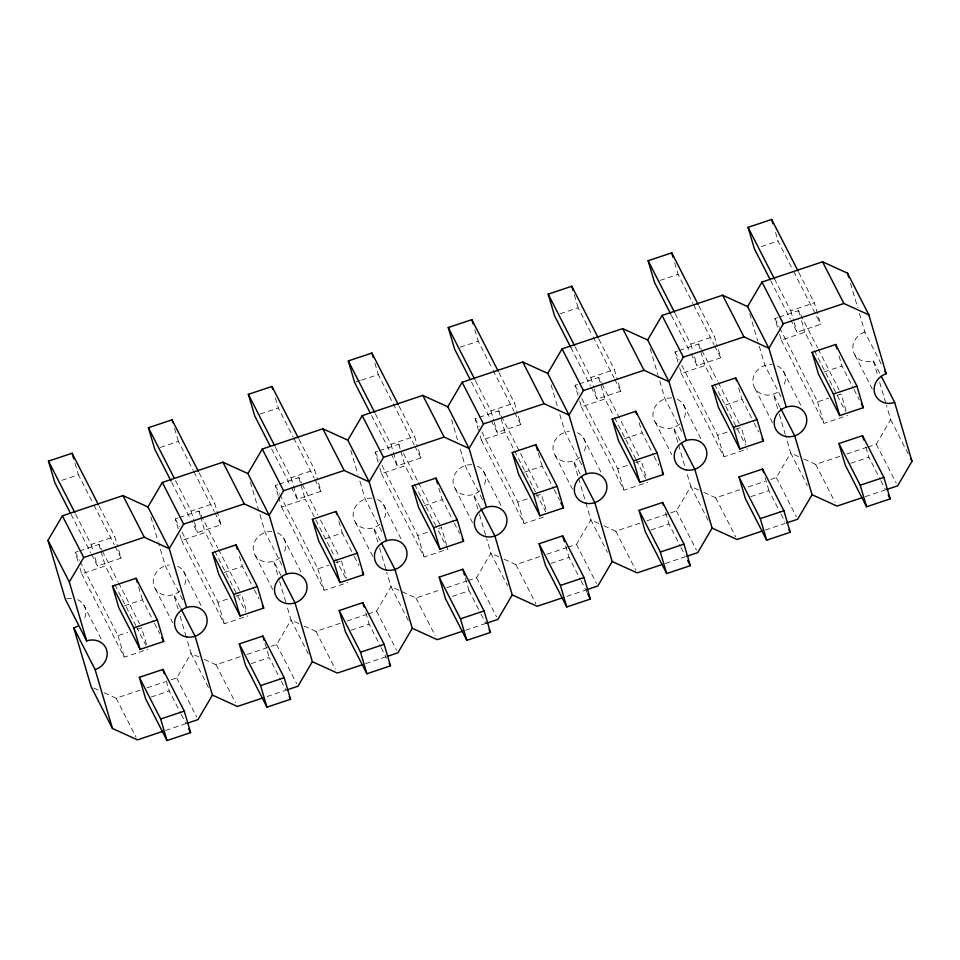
<?xml version="1.0" encoding="UTF-8"?>
<svg xmlns="http://www.w3.org/2000/svg" width="960" height="960" viewBox="0 0 960 960"><rect width="100%" height="100%" fill="white"/><g stroke="black" fill="none" stroke-linecap="round" stroke-linejoin="round"><path stroke-width="0.72" stroke-dasharray="4.8 3.6" d="M171.06 679.824L176.7 677.94L191.088 653.412L186.852 639.06M247.044 654.432L276.636 644.544L291.024 620.016L286.8 605.664M368.124 613.968L376.584 611.148L390.972 586.62L386.736 572.268M468.072 580.572L476.52 577.74L490.908 553.224L486.684 538.872M568.008 547.176L576.468 544.344L590.856 519.828L585.78 502.596M646.812 520.836L676.404 510.948L690.792 486.432L686.556 472.068M770.712 479.436L776.352 477.552L790.728 453.036L785.652 435.804M867.828 446.988L876.288 444.156L890.676 419.64L886.44 405.276M61.776 480.348L78.432 474.78L93.336 503.88M160.32 447.408L178.38 441.384L193.272 470.484M260.268 414.012L278.316 407.976L293.208 437.088M356.04 382.008L360.204 380.616M361.596 380.148L378.264 374.58L414.144 444.708M460.152 347.22L478.2 341.184L492.42 368.976M560.088 313.824L578.136 307.788L592.356 335.58M660.024 280.428L678.084 274.392L692.976 303.504M761.364 246.564L778.02 240.996L792.912 270.108M75.564 514.044L91.14 544.476L114.744 536.592L117.708 546.636M175.5 480.648L191.076 511.08L214.68 503.196L221.028 524.736L197.424 532.62L191.328 520.716M275.448 447.252L291.024 477.684L314.628 469.8L317.592 479.844M375.384 413.856L390.96 444.288L414.564 436.404L417.528 446.448M475.332 380.46L490.896 410.892L514.512 403.008L517.464 413.052M575.268 347.064L590.844 377.496L614.448 369.6L617.412 379.656M675.216 313.668L690.78 344.1L714.396 336.204L717.348 346.26M774.48 278.952L790.728 310.704L814.332 302.808L820.68 324.348L797.064 332.232L790.98 320.328M77.88 560.916L75.348 552.3L78.12 551.376M79.512 550.908L98.952 544.416L101.664 549.708M178.248 528.948L175.284 518.904L178.068 517.98M179.448 517.512L198.888 511.008L217.848 548.064M278.184 495.552L275.22 485.508L278.004 484.572M279.396 484.116L298.836 477.612L301.536 482.904M378.132 462.156L375.168 452.112L377.94 451.176M379.332 450.72L398.772 444.216L400.8 448.188M478.488 430.2L475.104 418.716L477.888 417.78M479.268 417.324L498.72 410.82L500.748 414.792M578.004 395.364L575.052 385.32L577.824 384.384M579.216 383.928L598.656 377.424L601.368 382.716M677.952 361.968L674.988 351.912L677.772 350.988M679.152 350.52L698.592 344.028L701.304 349.32M777.468 327.132L774.936 318.516L777.708 317.592M779.1 317.124L798.54 310.632L817.5 347.676M91.392 554.112L97.476 566.016L121.092 558.132L118.128 548.076M291.276 487.32L297.36 499.224L320.976 491.328L318.012 481.284M391.212 453.924L397.308 465.828L420.912 457.932L417.948 447.888M491.148 420.516L497.244 432.432L520.848 424.536L517.896 414.492M591.096 387.12L597.192 399.036L620.796 391.14L617.832 381.096M691.032 353.724L697.128 365.64L720.732 357.744L717.78 347.7M79.992 568.092L81.684 573.84L105.3 565.944L114.096 583.152M179.94 534.696L181.632 540.444L205.236 532.548L214.044 549.744M278.604 496.992L281.568 507.036L305.184 499.152L334.968 557.364M379.824 467.904L381.516 473.64L405.12 465.756L413.916 482.952M480.18 435.936L481.452 440.244L505.056 432.36L513.864 449.556M579.696 401.112L581.388 406.848L605.004 398.964L613.8 416.16M679.644 367.716L681.336 373.452L704.94 365.568L713.748 382.764M779.58 334.308L781.272 340.056L804.888 332.172L813.684 349.368M124.368 605.832L142.416 599.808L153.744 621.948M224.304 572.436L242.352 566.412L253.692 588.552M325.632 538.584L342.3 533.004L353.628 555.156M424.188 505.644L442.236 499.608L453.564 521.748M524.124 472.248L542.184 466.212L553.512 488.352M624.072 438.852L642.12 432.816L653.448 454.956M725.4 404.988L742.056 399.42L753.396 421.56M823.944 372.06L842.004 366.024L853.332 388.164M80.088 561.564L117.996 635.652L127.716 632.4M137.436 629.16L141.6 627.768L146.676 644.988M182.052 532.128L217.944 602.256L229.044 598.548M235.992 596.22L241.548 594.36L246.624 611.592M279.96 494.772L317.88 568.86L328.992 565.14M335.928 562.824L340.104 561.432M381.936 465.336L417.816 535.464L428.928 531.744M438.648 528.504L441.432 527.568L446.508 544.8M481.872 431.94L517.764 502.068L527.484 498.816M535.812 496.032L541.368 494.172L546.444 511.404M581.82 398.544L617.7 468.672L628.812 464.952M635.76 462.636L641.304 460.776L646.38 478.008M681.756 365.148L717.648 435.264L728.748 431.556M735.696 429.24L741.252 427.38L746.328 444.612M779.664 327.78L817.584 401.868L828.696 398.16M837.024 395.376L841.188 393.984L846.264 411.216M81.684 573.84L124.344 657.192L147.948 649.296M181.632 540.444L224.28 623.796L247.896 615.9M281.568 507.036L324.228 590.4L347.832 582.504M381.516 473.64L424.164 556.992L447.768 549.108L436.26 526.62M481.452 440.244L524.1 523.596L546.324 516.18M581.388 406.848L624.048 490.2L647.652 482.316M681.336 373.452L723.984 456.804L747.6 448.92M781.272 340.056L823.932 423.408L847.536 415.524M104.28 692.796L116.112 698.184L140.064 690.18M147.108 687.828L165.432 681.708M204.228 659.4L216.048 664.788L241.416 656.316M304.164 626.004L315.984 631.392L341.352 622.92M346.992 621.036L366.72 614.436M408.3 620.484L390.972 586.62L415.932 597.996L439.884 589.992M446.928 587.64L466.656 581.04M504.048 559.212L515.868 564.6L539.832 556.596M546.876 554.232L566.604 547.644M603.984 525.816L615.816 531.204L641.172 522.72M703.932 492.42L715.752 497.808L739.704 489.804M748.164 486.972L765.072 481.32M803.868 459.024L815.688 464.412L841.056 455.928M846.696 454.044L866.424 447.456M151.224 697.008L169.272 690.972L180.612 713.112M251.16 663.612L269.22 657.576L280.548 679.716M351.108 630.216L369.156 624.18L380.484 646.32M452.436 596.352L469.104 590.784L480.432 612.924M550.992 563.424L569.04 557.388L580.368 579.528M650.928 530.028L668.976 523.992L680.316 546.132M750.864 496.62L768.924 490.596L780.252 512.736M850.812 463.224L868.86 457.2L880.188 479.34M165.612 730.44L185.34 723.852M266.964 696.576L285.288 690.456M365.496 663.648L386.64 656.592M465.444 630.252L486.576 623.184M566.784 596.388L585.108 590.268M665.316 563.46L685.044 556.86M765.264 530.064L784.992 523.464M865.2 496.668L884.928 490.068M798.612 456.624L790.728 453.036L807.396 485.592M698.676 490.02L690.792 486.432L708.12 520.296M598.728 523.416L590.856 519.828L607.512 552.384M498.792 556.812L490.908 553.224L507.576 585.78M298.908 623.604L291.024 620.016L308.352 653.88M198.972 657.012L191.088 653.412L209.076 688.584M93.768 688.008L99.024 690.408M859.368 313.392L864.876 332.052L882.204 365.916M864.876 332.052A16.644 14.916 -27.1 0 0 853.356 351.672A16.644 14.916 -27.1 0 0 873.336 360.768L879.996 373.788M890.676 419.64L908.664 454.8M854.988 355.212L872.316 389.064M798.756 272.376L814.332 302.808M793.596 271.428L820.68 324.348M854.004 389.472L859.332 399.888M876.288 444.156L896.28 483.228M818.172 348.996L839.16 390.012M814.356 350.688L845.508 411.552M880.86 480.636L885.528 489.756M770.664 280.644L790.296 319.008M774.936 318.516L778.992 326.46M783.264 371.016L801.264 406.176M815.688 464.412L835.02 502.176M780.924 396.708L764.928 365.448L758.16 342.48M780.048 407.196L773.388 394.164L777.624 408.528M755.052 388.608L773.052 423.768M698.82 305.784L714.396 336.204M693.648 304.824L713.964 344.52M714.636 345.84L720.732 357.744M754.056 422.868L758.724 431.976M776.352 477.552L796.344 516.624M701.988 350.64L717.552 381.072M718.236 382.392L739.224 423.408M714.42 384.084L745.56 444.948M780.924 514.032L784.92 521.856M671.4 315.36L690.36 352.404M674.988 351.912L679.056 359.856M683.328 404.412L701.988 440.88M715.752 497.808L735.744 536.88M681.648 431.412L664.992 398.844L658.224 375.876M680.112 440.592L673.452 427.56L678.096 443.352M655.116 422.004L671.772 454.56M598.872 339.18L614.448 369.6M593.04 336.9L614.028 377.916M614.7 379.236L620.796 391.14M654.12 456.264L658.788 465.384M676.404 510.948L696.396 550.02M602.04 384.036L639.276 456.804M614.484 417.48L635.472 458.496M636.144 459.828L645.624 478.344M680.976 547.428L684.972 555.252M570.78 347.436L590.412 385.8M575.052 385.32L579.108 393.252M583.38 437.808L602.052 474.276M615.816 531.204L635.808 570.276M581.712 464.808L565.044 432.24L558.276 409.272M580.176 473.988L573.504 460.956L578.16 476.76M555.168 455.4L572.496 489.264M498.936 372.576L514.512 403.008M493.092 370.296L514.08 411.312M514.764 412.632L520.848 424.536M554.172 489.66L559.512 500.076M576.468 544.344L596.46 583.416M501.42 416.112L539.34 490.2M514.536 450.876L535.524 491.892M536.208 493.224L545.688 511.74M581.04 580.824L587.04 592.548M471.516 382.152L490.476 419.196M475.104 418.716L479.172 426.648M483.444 471.204L501.444 506.364M515.868 564.6L535.86 603.672M482.436 499.5L465.108 465.648L459.612 446.976M480.228 507.384L473.568 494.352L479.064 513.024M455.232 488.796L472.56 522.66M399 405.972L414.564 436.404M414.816 446.028L420.912 457.932M454.236 523.056L459.564 533.472M476.52 577.74L496.512 616.812M403.512 453.48L417.732 481.26M418.404 482.592L441.432 527.568M414.6 484.284L435.588 525.288M481.092 614.232L485.76 623.34M371.58 415.548L390.528 452.592M375.168 452.112L379.224 460.044M383.508 504.6L401.496 539.76M415.932 597.996L435.252 635.76M381.828 531.6L365.16 499.044L359.664 480.372M380.292 540.78L373.62 527.76L377.856 542.112M355.284 522.192L373.284 557.352M299.052 439.368L314.628 469.8M293.892 438.408L314.196 478.104M314.88 479.424L320.976 491.328M354.3 556.452L358.956 565.572M376.584 611.148L396.576 650.22M302.22 484.236L317.796 514.656M320.496 519.948L339.456 557.004M335.64 558.696L345.804 578.532M381.156 647.628L386.484 658.044M271.632 448.944L290.592 485.988M275.22 485.508L279.288 493.44M283.56 537.996L301.56 573.168M315.984 631.392L335.316 669.156M281.892 564.996L265.224 532.44L258.876 510.9M281.016 575.472L273.684 561.156L279.18 579.816M255.348 555.588L272.676 589.452M199.116 472.764L214.68 503.196M193.944 471.804L214.26 511.5M214.932 512.82L221.028 524.736M254.352 589.848L259.02 598.968M276.636 644.544L296.64 683.616M218.532 549.384L239.52 590.4M214.716 551.076L245.856 611.928M281.22 681.024L285.876 690.132M171.696 482.34L190.656 519.384M175.284 518.904L179.352 526.836M183.624 571.392L201.612 606.564M182.616 599.7L165.288 565.836L158.52 542.856M216.048 664.788L235.38 702.552M180.408 607.572L173.748 594.552L177.972 608.904M155.412 588.984L172.74 622.848M99.168 506.16L114.744 536.592M94.008 505.2L114.324 544.896M114.996 546.216L121.092 558.132M154.416 623.244L159.744 633.66M176.7 677.94L196.692 717.012M102.336 551.028L117.912 581.46M118.584 582.78L139.572 623.796M114.78 584.472L135.768 625.488M136.44 626.808L145.92 645.324M181.272 714.42L185.94 723.54M71.076 514.416L90.708 552.792M75.348 552.3L79.404 560.232M83.676 604.788L102.336 641.256M116.112 698.184L136.104 737.256M850.488 283.236L857.676 307.644M873.336 360.768L877.56 375.132M879.672 382.308L886.02 403.848M839.04 355.98L842.004 366.024M865.908 447.144L868.86 457.2M775.488 232.38L778.02 240.996M798.54 310.632L799.812 314.94M801.504 320.676L804.888 332.172M790.728 310.704L793.68 320.748M794.112 322.188L797.064 332.232M817.584 401.868L823.932 423.408M749.7 313.764L757.74 341.04M779.316 414.264L785.232 434.364M738.672 387.936L742.056 399.42M765.12 477.672L768.924 490.596M674.7 262.908L678.084 274.392M698.592 344.028L704.94 365.568M690.78 344.1L692.892 351.276M694.584 357.024L697.128 365.64M717.648 435.264L723.984 456.804M650.184 348.6L657.792 374.436M678.528 444.792L684.864 466.332M639.156 422.772L642.12 432.816M665.592 512.508L668.976 523.992M574.332 294.864L578.136 307.788M598.656 377.424L605.004 398.964M590.844 377.496L593.808 387.54M594.228 388.98L597.192 399.036M617.7 468.672L624.048 490.2M551.088 384.864L557.856 407.832M578.58 478.188L585.348 501.168M538.368 453.288L542.184 466.212M565.656 545.904L569.04 557.388M474.816 329.7L478.2 341.184M498.72 410.82L505.056 432.36M490.896 410.892L493.86 420.948M494.28 422.376L497.244 432.432M517.764 502.068L524.1 523.596M451.572 419.7L457.488 439.8M479.484 514.464L486.252 537.432M438.852 488.124L442.236 499.608M465.288 577.86L469.104 590.784M374.88 363.096L378.264 374.58M398.772 444.216L400.464 449.964M400.884 451.404L405.12 465.756M390.96 444.288L397.308 465.828M417.816 535.464L424.164 556.992M350.784 450.228L357.972 474.636M379.548 547.86L386.316 570.828M338.916 521.52L342.3 533.004M365.772 612.696L369.156 624.18M341.484 560.964L346.56 578.196M275.352 397.932L278.316 407.976M298.836 477.612L300.528 483.36M300.948 484.8L305.184 499.152M291.024 477.684L297.36 499.224M317.88 568.86L324.228 590.4M250.416 482.184L258.456 509.46M279.612 581.256L286.38 604.224M239.4 556.356L242.352 566.412M264.984 643.224L269.22 657.576M174.576 428.46L178.38 441.384M198.888 511.008L200.16 515.316M200.58 516.756L205.236 532.548M191.076 511.08L194.04 521.136M194.46 522.564L197.424 532.62M217.944 602.256L224.28 623.796M150.9 517.02L158.088 541.428M180.084 616.08L186.432 637.62M138.612 586.884L142.416 599.808M166.32 680.928L169.272 690.972M75.048 463.284L78.432 474.78M98.952 544.416L100.644 550.152M101.064 551.592L105.3 565.944M91.14 544.476L93.252 551.664M94.944 557.4L97.476 566.016M117.996 635.652L124.344 657.192M777.3 365.94A16.644 14.916 -27.1 0 1 783.276 386.244M777.324 392.316A16.644 14.916 -27.1 0 1 753.108 383.796A16.644 14.916 -27.1 0 1 771.984 364.572M677.352 399.336A16.644 14.916 -27.1 0 1 683.34 419.64M679.704 423.996A16.644 14.916 -27.1 0 1 653.484 418.464A16.644 14.916 -27.1 0 1 672.036 397.968M577.416 432.732A16.644 14.916 -27.1 0 1 583.392 453.036M579.768 457.392A16.644 14.916 -27.1 0 1 553.968 453.096A16.644 14.916 -27.1 0 1 569.268 431.376M177.648 566.316A16.644 14.916 -27.1 0 1 183.636 586.62M180 590.976A16.644 14.916 -27.1 0 1 154.2 586.68A16.644 14.916 -27.1 0 1 169.5 564.96M77.712 599.712A16.644 14.916 -27.1 0 1 83.688 620.016M66.732 598.824A16.644 14.916 -27.1 0 1 72.396 598.356M277.596 532.92A16.644 14.916 -27.1 0 1 283.572 553.224M279.948 557.58A16.644 14.916 -27.1 0 1 253.716 552.048A16.644 14.916 -27.1 0 1 272.28 531.564M377.532 499.524A16.644 14.916 -27.1 0 1 383.52 519.828M379.884 524.184A16.644 14.916 -27.1 0 1 353.652 518.652A16.644 14.916 -27.1 0 1 372.216 498.168M477.48 466.128A16.644 14.916 -27.1 0 1 483.456 486.432M479.82 490.788A16.644 14.916 -27.1 0 1 453.6 485.256A16.644 14.916 -27.1 0 1 472.152 464.76"/><path stroke-width="1.44" d="M162.804 731.388L137.436 739.86L112.476 728.484L95.124 669.624A16.644 14.916 -27.1 0 0 106.644 650.004A16.644 14.916 -27.1 0 0 86.664 640.908L65.34 599.232L48 540.36L62.388 515.844L122.976 495.588L147.936 506.964L169.272 548.64L186.612 607.512M86.664 640.908L69.324 582.036L83.712 557.52L144.312 537.264L169.272 548.64L183.648 524.124L244.248 503.868L269.208 515.244L286.548 574.116M147.936 506.964L162.324 482.448L222.924 462.192L247.884 473.568L269.208 515.244L283.596 490.728L344.184 470.472L369.144 481.848L386.496 540.72M247.884 473.568L262.272 449.052L322.86 428.796L347.82 440.172L369.144 481.848L383.532 457.332L444.132 437.076L469.092 448.452L486.432 507.324M347.82 440.172L362.208 415.656L422.808 395.4L447.768 406.776L469.092 448.452L483.48 423.936L544.068 403.68L569.028 415.056L586.38 473.916M181.08 608.88L195.072 636.228L212.412 695.088L198.024 719.616L186.756 723.384M447.768 406.776L462.144 382.26L522.744 362.004L547.704 373.38L569.028 415.056L583.416 390.528L644.016 370.284L668.976 381.66L686.316 440.52M281.688 576.78L295.008 602.832L312.36 661.692L297.972 686.22L286.692 689.988M547.704 373.38L562.092 348.852L622.68 328.608L647.64 339.984L668.976 381.66L683.364 357.132L743.952 336.888L768.912 348.264L786.252 407.124M381.624 543.384L394.956 569.436L412.296 628.296L397.908 652.824L388.044 656.112M647.64 339.984L662.028 315.456L722.628 295.212L747.588 306.588L768.912 348.264L783.3 323.736L843.888 303.492L868.848 314.868L886.2 373.728A16.644 14.916 -27.1 0 0 874.692 393.348A16.644 14.916 -27.1 0 0 894.66 402.444L912 461.316L897.612 485.832L886.344 489.6M480.9 508.68L494.892 536.028L512.232 594.9L497.856 619.416L486.576 623.184M747.588 306.588L761.976 282.06L822.564 261.816L847.524 273.192L868.848 314.868M581.508 476.592L594.84 502.632L612.18 561.504L597.792 586.02L586.524 589.788M681.444 443.196L694.776 469.236L712.116 528.108L697.728 552.624L686.46 556.392M780.72 408.492L794.712 435.84L812.064 494.712L797.676 519.228L786.396 522.996M70.404 513.096L54.828 482.664L48.48 461.124L72.096 453.24L98.496 504.84M171.024 481.02L154.764 449.268L148.428 427.728L172.032 419.844L198.432 471.444M270.276 446.304L254.712 415.872L248.364 394.332L271.968 386.448L298.38 438.048M370.224 412.908L354.648 382.476L348.3 360.936L371.916 353.052L398.316 404.652M470.16 379.512L454.596 349.08L448.248 327.54L471.852 319.656L498.264 371.244M570.78 347.436L554.532 315.684L548.184 294.144L571.8 286.248L598.2 337.848M670.728 314.04L654.468 282.288L648.132 260.748L671.736 252.852L698.136 304.452M769.992 279.312L754.416 248.88L748.068 227.352L771.672 219.456L798.084 271.056M112.464 586.152L136.068 578.268L157.404 619.944L163.74 641.484L140.136 649.368L118.812 607.692L112.464 586.152L133.788 627.828L140.136 649.368M212.4 552.756L236.016 544.872L257.34 586.548L263.688 608.088L240.072 615.972L218.748 574.296L212.4 552.756L233.736 594.432L240.072 615.972M312.348 519.36L335.952 511.476L357.276 553.152L363.624 574.68L340.02 582.576L318.696 540.9L312.348 519.36L333.672 561.036L340.02 582.576M412.284 485.964L435.9 478.08L457.224 519.756L463.56 541.284L439.956 549.18L418.632 507.504L412.284 485.964L433.608 527.64L439.956 549.18M512.232 452.568L535.836 444.684L557.16 486.36L563.508 507.888L539.904 515.784L518.568 474.108L512.232 452.568L533.556 494.244L539.904 515.784M612.168 419.172L635.772 411.288L657.108 452.964L663.444 474.492L639.84 482.388L618.516 440.712L612.168 419.172L633.492 460.848L639.84 482.388M712.104 385.776L735.72 377.88L757.044 419.556L763.392 441.096L739.776 448.992L718.452 407.316L712.104 385.776L733.44 427.452L739.776 448.992M812.052 352.38L835.656 344.484L856.98 386.16L863.328 407.7L839.724 415.584L818.4 373.908L812.052 352.38L833.376 394.056L839.724 415.584M133.788 627.828L157.404 619.944M233.736 594.432L257.34 586.548M333.672 561.036L357.276 553.152M433.608 527.64L457.224 519.756M533.556 494.244L557.16 486.36M633.492 460.848L657.108 452.964M733.44 427.452L757.044 419.556M833.376 394.056L856.98 386.16M139.32 677.328L162.936 669.444L184.26 711.12L190.608 732.648L166.992 740.544L145.668 698.868L139.32 677.328L160.656 719.004L166.992 740.544M239.268 643.932L262.872 636.036L284.196 677.712L290.544 699.252L266.94 707.148L245.604 665.472L239.268 643.932L260.592 685.608L266.94 707.148M339.204 610.536L362.808 602.64L384.144 644.316L390.48 665.856L366.876 673.752L345.552 632.076L339.204 610.536L360.528 652.212L366.876 673.752M439.152 577.14L462.756 569.244L484.08 610.92L490.428 632.46L466.824 640.344L445.488 598.668L439.152 577.14L460.476 618.816L466.824 640.344M539.088 543.744L562.692 535.848L584.028 577.524L590.364 599.064L566.76 606.948L545.436 565.272L539.088 543.744L560.412 585.42L566.76 606.948M639.024 510.348L662.64 502.452L683.964 544.128L690.312 565.668L666.696 573.552L645.372 531.876L639.024 510.348L660.36 552.024L666.696 573.552M738.972 476.94L762.576 469.056L783.9 510.732L790.248 532.272L766.644 540.156L745.32 498.48L738.972 476.94L760.296 518.616L766.644 540.156M838.908 443.544L862.524 435.66L883.848 477.336L890.196 498.876L866.58 506.76L845.256 465.084L838.908 443.544L860.232 485.22L866.58 506.76M160.656 719.004L184.26 711.12M260.592 685.608L284.196 677.712M360.528 652.212L384.144 644.316M460.476 618.816L484.08 610.92M560.412 585.42L584.028 577.524M660.36 552.024L683.964 544.128M760.296 518.616L783.9 510.732M860.232 485.22L883.848 477.336M262.74 697.992L237.372 706.464L212.412 695.088M362.676 664.596L337.32 673.068L312.36 661.692M462.624 631.2L437.256 639.672L412.296 628.296M562.56 597.792L537.192 606.276L512.232 594.9M662.508 564.396L637.14 572.88L612.18 561.504M762.444 531L737.076 539.484L712.116 528.108M862.38 497.604L837.024 506.088L812.064 494.712M884.868 371.124L886.2 373.728M822.564 261.816L843.888 303.492M881.328 376.404L894.66 402.444M910.668 458.712L912 461.316M861.336 403.788L863.328 407.7M888.192 494.964L890.196 498.876M748.068 227.352L774.48 278.952M761.976 282.06L783.3 323.736M722.628 295.212L743.952 336.888M762.06 438.492L763.392 441.096M788.916 529.668L790.248 532.272M648.132 260.748L674.532 312.348M662.028 315.456L683.364 357.132M622.68 328.608L644.016 370.284M662.112 471.888L663.444 474.492M687.648 560.46L690.312 565.668M548.184 294.144L574.596 345.744M562.092 348.852L583.416 390.528M522.744 362.004L544.068 403.68M560.844 502.68L563.508 507.888M587.7 593.856L590.364 599.064M448.248 327.54L474.648 379.14M462.144 382.26L483.48 423.936M422.808 395.4L444.132 437.076M462.228 538.68L463.56 541.284M489.096 629.856L490.428 632.46M348.3 360.936L374.712 412.536M362.208 415.656L383.532 457.332M322.86 428.796L344.184 470.472M362.292 572.076L363.624 574.68M389.148 663.252L390.48 665.856M248.364 394.332L274.764 445.932M262.272 449.052L283.596 490.728M222.924 462.192L244.248 503.868M262.356 605.472L263.688 608.088M289.212 696.648L290.544 699.252M148.428 427.728L174.156 478.008M162.324 482.448L183.648 524.124M122.976 495.588L144.312 537.264M161.748 637.572L163.74 641.484M188.604 728.748L190.608 732.648M48.48 461.124L74.892 512.724M62.388 515.844L83.712 557.52M48 540.36L69.324 582.036M77.736 626.1A16.644 14.916 -27.1 0 1 73.8 627.948L95.124 669.624M112.476 728.484L91.152 686.808L73.8 627.948M847.524 273.192L848.796 277.5M835.656 344.484L836.928 348.792M862.524 435.66L863.784 439.968M771.672 219.456L772.944 223.764M735.72 377.88L736.56 380.76M762.576 469.056L763.428 471.924M671.736 252.852L673.008 257.16M635.772 411.288L636.624 414.156M662.64 502.452L663.48 505.32M571.8 286.248L573.06 290.556M535.836 444.684L537.528 450.42M562.692 535.848L564.384 541.596M471.852 319.656L473.124 323.964M435.9 478.08L437.592 483.816M462.756 569.244L464.448 574.992M371.916 353.052L373.188 357.36M335.952 511.476L336.804 514.344M362.808 602.64L364.08 606.948M271.968 386.448L272.82 389.316M236.016 544.872L237.276 549.18M262.872 636.036L264.144 640.344M172.032 419.844L172.884 422.712M136.068 578.268L137.34 582.576M162.936 669.444L164.196 673.74M72.096 453.24L73.788 458.976M786.276 436.548A16.644 14.916 -27.1 0 0 806.22 416.22A16.644 14.916 -27.1 0 0 778.956 411.684A16.644 14.916 -27.1 0 0 786.276 436.548M686.34 469.944A16.644 14.916 -27.1 0 0 706.284 449.628A16.644 14.916 -27.1 0 0 679.008 445.08A16.644 14.916 -27.1 0 0 686.34 469.944M586.404 503.34A16.644 14.916 -27.1 0 0 606.348 483.024A16.644 14.916 -27.1 0 0 579.072 478.476A16.644 14.916 -27.1 0 0 586.404 503.34M186.636 636.936A16.644 14.916 -27.1 0 0 206.58 616.608A16.644 14.916 -27.1 0 0 179.304 612.06A16.644 14.916 -27.1 0 0 186.636 636.936M286.572 603.528A16.644 14.916 -27.1 0 0 306.516 583.212A16.644 14.916 -27.1 0 0 279.252 578.664A16.644 14.916 -27.1 0 0 286.572 603.528M386.52 570.132A16.644 14.916 -27.1 0 0 406.464 549.816A16.644 14.916 -27.1 0 0 379.188 545.268A16.644 14.916 -27.1 0 0 386.52 570.132M486.456 536.736A16.644 14.916 -27.1 0 0 506.4 516.42A16.644 14.916 -27.1 0 0 479.136 511.872A16.644 14.916 -27.1 0 0 486.456 536.736"/></g></svg>
